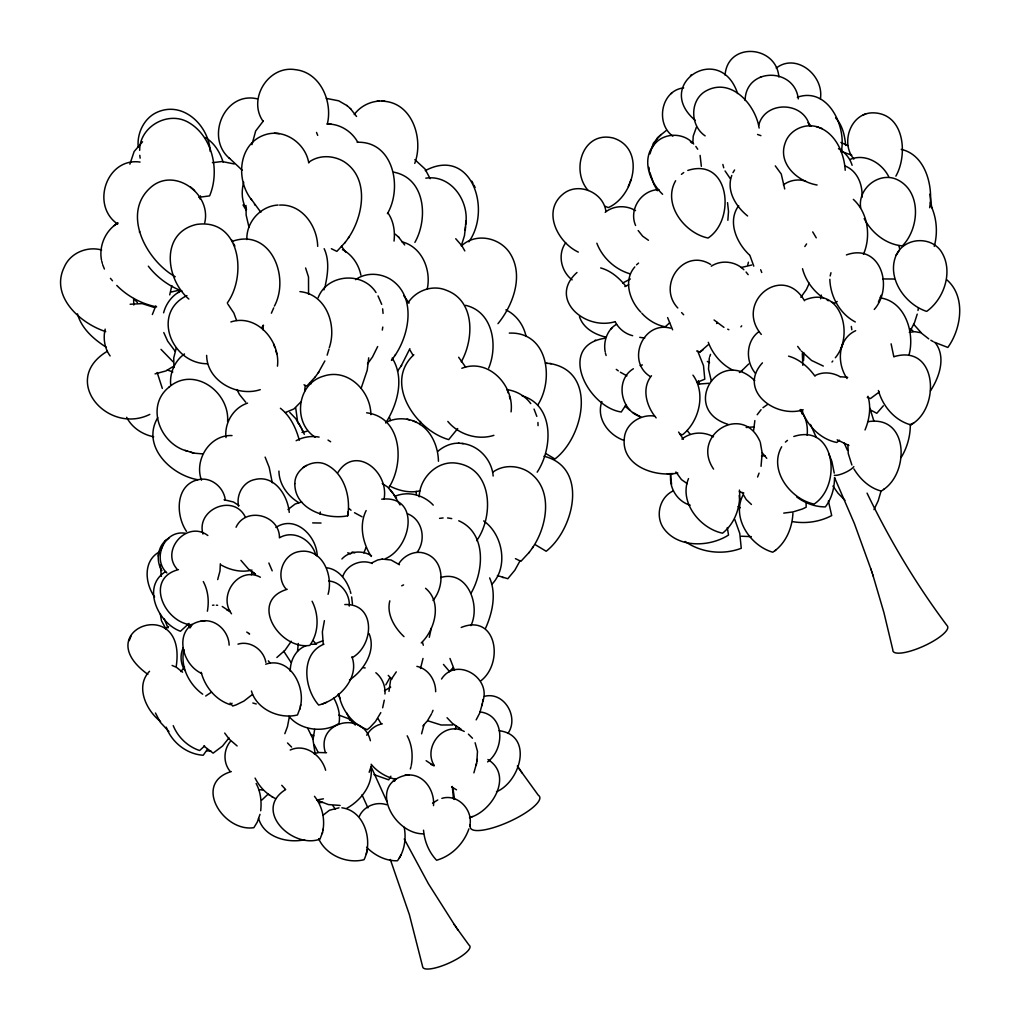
<?xml version="1.0" encoding="UTF-8"?>
<svg xmlns="http://www.w3.org/2000/svg" width="1020" height="1020" viewBox="0 0 1020 1020"><rect width="100%" height="100%" fill="white"/><g stroke="black" fill="none" stroke-linecap="round" stroke-linejoin="round"><path stroke-width="1.5" d="M168.887 538.331C157.718 544.285 155.257 560.464 161.925 570.639M294.844 483.837C294.614 509.197 326.476 520.06 347.654 515.801C351.046 496.714 344.11 472.553 325.291 464.151C311.699 458.401 294.525 469.774 294.882 483.518M349.261 606.084C350.115 594.188 340.986 581.986 328.797 580.992M220.345 563.767L219.976 571.06L217.694 579.577M453.479 798.928L452.319 786.446M670.242 473.764L671.593 484.245M315.193 754.175L312.821 738.607L307.798 728.433M384.068 499.073C389.296 471.533 355.266 444.325 337.76 472.744M438.447 461.257C438.179 444.847 429.56 426.436 413.062 421.005M910.312 424.243C910.452 435.91 907.239 447.563 901.119 457.508M416.211 494.547L416.3 491.372M834.526 477.526C834.513 487.892 831.721 498.55 825.371 506.889C815.056 506.953 804.895 503.089 796.684 496.931M139.676 150.361C139.421 127.105 166.974 111.001 187.348 121.775C212.44 135.15 220.243 170.697 209.61 195.891L198.734 197.332M245.998 205.517L246.139 215.054L249.02 227.396M290.266 671.16C290.101 660.641 295.698 649.51 305.987 645.749M204.739 222.717C211.548 194.08 174.828 166.885 151.202 186.979C120.755 213.052 146.319 260.521 175.236 276.739M461.295 245.845L464.457 235.658L465.49 226.797M465.617 224.999C469.748 201.577 451.299 174.254 425.799 178.168M802.855 365.326L802.306 353.532M465.286 230.367L465.834 221.149M841.602 149.672C845.835 124.657 827.194 86.687 797.321 97.257M930.329 203.095C932.216 182.44 924.094 154.466 901.259 149.392M792.922 513.277C792.272 527.353 786.458 541.85 775.072 550.609M807.177 435.298C807.955 426.424 806.361 416.504 799.693 410.065M626.05 404.8L621.256 411.991C587.303 406.967 556.55 345.283 605.115 338.232M745.11 100.495C745.569 67.154 794.695 67.129 798.29 98.889M853.855 159.094C840.085 142.672 850.782 112.493 873.209 112.837C904.498 113.45 908.042 154.619 895.879 176.128M308.563 294.244L308.512 276.994L305.605 267.992M368.704 357.829L367.213 370.273L361.22 388.072M394.039 241.064C395.161 231.272 393.605 220.945 387.829 212.759M476.837 761.608L477.487 751.396L475.116 742.751M482.689 701.76C491.831 677.471 456.093 656.306 441.532 679.027M246.865 239.572C246.19 222.143 260.584 205.989 278.065 205.045M260.699 810.772C261.706 801.541 260.686 791.762 256.147 783.526M419.22 496.804C419.488 478.163 437.032 460.453 456.093 463.118C492.711 467.912 494.152 516.069 476.671 540.689M802.102 413.954L802.345 411.481M322.906 830.56C325.125 818.716 322.078 805.698 314.466 796.301M318.635 838.708C326.068 855.117 346.762 864.182 364.051 859.707C373.218 841.105 364.675 810.696 341.866 807.802M300.416 706.375C305.503 686.026 289.603 656.23 265.672 664.198M727.859 220.294L728.509 211.484L727.54 202.648M158.737 552.674L158.278 556.155M847.875 444.707L848.257 453.556L851.878 465.018M251.965 144.611L255.663 131.006L263.287 121.036M427.24 289.068C431.383 270.007 422.089 246.942 401.969 241.816M200.035 199.002L200.455 195.865M289.374 716.678L287.487 726.546L284.835 733.686M803.964 352.958L803.543 360.544M670.879 474.325C668.648 487.458 677.293 501.559 690.183 505.18M469.748 825.881C473.548 810.212 457.75 793.42 441.851 798.379M929.666 207.697L930.38 202.75M841.27 152.056L841.653 149.315M347.654 515.801L348.279 511.53M320.012 514.156L320.331 512.027M176.218 666.442C187.246 592.926 86.611 630.105 147.836 674.36M298.312 643.492L297.521 651.244M382.309 330.059L382.793 327.05M476.161 719.865L479.744 713.005L482.383 703.519M473.892 772.854L476.531 763.368M384.285 700.192L382.653 707.791M423.007 658.461L420.508 668.482M482.039 705.61L483.046 699.554M476.187 765.459L477.207 759.403M649.969 153.867L653.348 143.233L661.037 134.487M725.054 75.085C727.732 41.285 776.602 45.339 778.859 76.997M327.458 123.458C332.609 101.146 320.203 72.293 295.303 69.653C268.247 65.165 247.35 99.259 263.16 121.418M129.884 164.182L134.13 151.534L142.545 141.78M431.307 628.116L429.305 637.283M761.035 466.331L762.182 453.122L760.295 442.31M190.74 627.045L191.25 624.329M394.625 781.282L395.135 778.553M917.987 310.475L918.433 308.04M243.716 182.236C241.306 191.033 241.574 201.042 246.343 208.998M304.699 391.094L305.197 385.636M419.947 424.588L420.533 421.451M171.857 285.6L169.702 294.856M207.379 611.197C209.227 601.29 208.118 590.516 203.311 581.566M328.058 594.316C333.565 575.56 322.371 547.587 299.344 551.552C282.782 553.975 275.119 576.325 285.893 588.833M411.264 765.433C413.113 755.514 412.003 744.753 407.184 735.803M423.861 725.296L421.579 733.801M709.295 357.88L708.505 369.112L711.399 381.289M855.665 330.684C837.382 339.073 836.757 363.566 847.046 378.535M820.603 298.784L821.38 295.099M285.421 789.671C252.756 810.275 292.23 849.226 320.012 839.141L322.511 832.435M366.308 854.097L367.276 849.52M325.291 285.396C327.93 273.449 329.486 260.138 324.169 248.689M329.281 347.68C337.097 325.099 326.247 294.181 299.918 291.618M251.443 691.024C256.798 709.41 279.531 719.508 297.483 714.956L299.995 708.25M322.269 833.531L323.251 828.967M185.512 533.307C164.437 529.431 151.648 558.781 166.859 572.947M299.765 709.346L300.747 704.782M105.187 329.141C102.956 338.156 104.55 348.406 110.122 355.942M908.96 355.1C915.042 333.387 905.505 301.576 880.413 297.904M873.987 509.605L878.194 500.82L881.114 490.824M389.818 600.844C386.338 614.104 394.612 627.823 403.984 636.62M601.838 401.587C595.948 418.2 608.315 434.877 623.806 440.334M830.165 275.974L830.981 272.735M731.774 175.465C726.062 190.727 735.904 206.614 747.596 215.972M747.711 265.072L748.45 262.204M934.269 246.381C937.826 233.147 936.895 218.586 931.145 206.104M139.434 232.241L139.676 231.323M917.222 314.122L914.583 322.397L910.12 331.245M183.944 649.625C179.877 666.264 189.095 684.535 202.699 694.187M754.864 420.584L753.614 430.465M605.204 206.308L608.303 207.595C634.236 196.21 645.775 148.665 613.53 138.108C583.058 130.331 570.295 169.958 588.119 190.472M874.255 309.442C894.183 286.939 880.234 242.683 846.409 254.923M259.998 814.355L257.206 822.247L253.852 827.679C223.316 832.384 192.346 783.079 231.285 771.579M371.522 765.357L369.138 772.268M410.333 768.965L411.034 766.632M324.411 620.644L322.358 631.877L323.238 644.283M323.939 289.858L324.844 286.875M327.152 355.151L328.95 349.197M488.669 368.131C498.142 345.563 492.979 311.661 465.566 305.311M152.35 314.517L155.792 305.911M163.595 312.808C165.916 303.858 171.883 295.724 180.094 291.337L177.926 292.6M176.243 347.973L173.731 358.007L173.948 367.519M414.745 163.378C423.963 138.822 412.144 101.605 381.964 101.184M274.405 306.102C289.999 276.994 270.887 228.556 233.121 241.051M709.716 356.694L710.545 354.335M652.341 147.607L657.505 137.649L666.519 130.305M365.989 547.663L363.834 552.917M314.67 729.364L313.115 739.194M470.921 625.63C480.815 605.281 467.453 569.504 440.665 577.524M688.525 478.597C678.67 501.827 699.745 528.398 722.517 533.192C735.318 523.234 741.017 505.894 739.449 490.072M840.888 349.057L843.157 342.95M809.255 283.203L806.425 289.476L800.878 297.266M757.592 477.016L759.071 473.14M865.024 429.956C869.448 419.411 871.259 407.426 867.982 396.295M629.837 182.554L630.972 179.673M628.294 186.494L629.34 183.817M758.65 125.447C764.86 100.317 803.99 101.159 809.65 126.2M878.399 302.149L879.444 299.472M879.941 298.21L881.076 295.328M409.874 348.661L401.038 366.193M160.969 549.767L162.856 544.973M129.208 640.688L131.095 635.894M251.277 574.808L252.463 571.901M342.847 576.313C346.774 564.761 361.156 558.756 372.262 563.486M455.162 729.045L456.348 726.138M432.072 712.61L433.015 710.303M468.894 828.89C463.756 843.616 451.732 855.933 436.598 860.242C428.884 852.184 424.473 841.27 423.529 830.216M183.307 647.687C179.737 654.865 180.553 663.829 184.862 670.497M366.588 847.25C374.659 855.372 385.764 861.148 397.43 860.778C404.519 851.356 406.381 838.695 404.213 827.284M414.898 242.377C428.272 218.764 425.531 178.27 393.784 172.176M485.622 628.154C492.469 612.727 496.574 594.022 489.651 577.919M271.371 313.204L273.717 307.887M387.421 213.652C402.734 187.565 393.363 140.951 357.178 142.264M377.668 346.545L372.529 356.936L367.481 363.987M507.96 733.367C519.32 717.238 504.173 691.228 484.436 696.328M896.172 255.217C886.354 277.72 904.906 304.394 926.657 311.393C944.75 298.503 953.929 269.79 940.631 250.639C929.488 235.531 903.911 237.991 896.172 255.217L899.525 250.091M696.456 127.079L693.205 136.157L692.873 142.8M742.738 495.656C731.544 518.071 750.452 545.904 772.778 552.215L775.735 550.15M380.804 712.61L375.526 721.459L369.916 727.528L367.162 729.67L361.947 727.324M537.629 405.246C554.51 379.006 547.727 331.564 509.286 333.106M863.456 254.311C871.246 236.436 868.02 212.721 853.345 199.384M324.87 360.94L318.316 372.683M388.811 487.687C404.723 463.029 401.956 417.231 366.626 412.794M461.282 361.794C473.981 339.188 475.256 301.027 446.531 290.343C432.811 284.376 415.956 290.407 408.076 302.838M471.163 593.015C483.99 570.588 486.565 533.001 458.745 520.774M520.187 560.554L514.845 570.206L507.794 578.722L497.428 575.573M318.112 297.802C327.063 273.883 362.712 271.154 376.023 292.536M389.551 678.198L385.802 684.892M417.269 552.1C426.385 539.618 422.586 519.575 407.541 513.774M366.154 510.561C358.772 525.083 362.776 543.29 371.293 556.474M431.6 713.758L427.278 721.038L422.892 725.896M399.151 858.33L401.14 854.696M359.346 816.293C363.859 806.208 376.227 801.21 386.593 804.729M227.256 303.016C247.324 275.26 240.146 217.859 196.363 224.476C160.127 233.019 165.533 279.136 188.853 299.051M468.894 241.829C492.201 208.717 470.794 146.37 425.289 170.633M291.299 641.261L285.026 650.25L276.866 657.492M675.635 180.731C662.248 203.962 684.446 233.223 708.084 238.03C736.096 219.555 729.593 157.004 687.786 170.442M781.664 446.773C768.277 470.003 790.474 499.277 814.113 504.071C842.125 485.596 835.622 423.045 793.815 436.483M390.877 776.194L388.709 779.841L374.034 774.639M348.406 237.953C363.426 216.049 369.865 178.105 343.906 161.606C333.374 155.269 319.285 154.708 309.073 162.04M394.918 355.572C409.938 333.667 416.364 295.724 390.405 279.225C379.873 272.888 365.785 272.327 355.572 279.659M537.158 472.183C552.738 448.749 554.625 405.322 522.036 395.773M532.466 547.88C547.485 525.989 553.911 488.032 527.952 471.533C517.433 465.196 503.332 464.635 493.119 471.967M433.028 600.423C445.103 585.926 444.605 558.463 423.555 552.98C413.98 550.443 403.601 555.823 398.59 564.06M157.756 417.652C141.053 445.842 170.684 475.052 197.816 479.731M207.391 749.305L203.235 755.246C186.902 754.252 171.819 742.445 166.234 727.183M732.959 172.622L734.591 169.996M835.329 357.752C854.696 334.815 840.735 285.32 805.303 299.816M228.977 737.919L222.526 746.066L213.116 753.143L203.758 745.977M385.675 422.994C397.532 404.456 404.825 377.986 392.203 358.071M236.053 527.238C245.731 506.353 279.289 514.819 279.454 537.323M457.7 428.604L448.711 439.607C415.905 430.44 383.329 382.882 413.827 354.743M366.715 735.203C369.992 729.389 375.692 724.99 382.334 723.856M565.705 242.785C557.29 254.248 561.064 271.524 572.144 279.862M738.684 205.67C727.12 221.455 736.555 242.862 749.317 254.834M804.831 246.521L806.59 243.933M757.197 414.732L761.073 409.683M930.406 390.953C939.318 377.209 946.356 357.076 935.2 342.605M716.614 323.544L717.353 322.447M180.871 671.568L184.518 667.08M230.52 741.234C223.507 749.483 222.998 762.679 229.959 771.12M331.372 248.714L336.868 251.379L345.359 242.199M304.024 384.782L306.765 386.121L315.256 376.928M391.858 359.818L391.45 360.392L395.505 354.756M397.978 370.438L397.57 371.012L401.625 365.377M515.431 558.641L520.914 561.319L529.405 552.139M344.951 242.76L348.993 237.137M314.849 377.502L318.903 371.867M528.997 552.7L533.052 547.064M261.885 800.024L268.234 793.993M385.407 558.718C412.131 546.962 420.38 494.981 381.709 499.175M634.822 266.909C623.042 280.296 629.569 300.594 640.789 312.107M651.487 375.742C641.172 388.327 646.553 406.559 656.14 417.881M740.903 326.859L741.706 325.852M831.988 362.049L832.792 361.029M300.594 402.199L293.926 408.943L285.447 412.501M341.917 558.986C349.222 550.838 362.597 549.971 371.56 555.849M883.346 405.794L876.792 413.304L870.277 409.836M261.706 327.586L263.53 325.329M202.572 620.887C173.323 624.916 179.584 663.357 201.628 673.468M406.457 775.111C366.983 783.424 393.325 834.309 423.504 833.824M354.246 114.571C361.093 105.034 373.192 99.947 384.82 101.184M497.977 323.659C513.519 304.661 524.458 274.125 509.133 252.004C498.78 237.545 476.646 232.981 462.621 244.876M616.577 324.271C607.18 329.6 603.19 341.598 605.192 351.862M748.667 363.987L741.668 370.885M487.598 761.914C505.04 748.871 504.875 714.816 479.935 711.909M708.071 344.862L699.988 351.964L696.647 350.982M189.006 623.424L180.463 631.252C158.202 623.322 141.028 586.538 165.623 571.633M610.84 329.026L612.178 327.611M453.224 667.679L449.17 671.785M480.943 680.748C504.288 662.579 496.268 613.147 461.206 627.466M149.519 671.287C134.869 686.281 146.243 710.698 160.599 721.51M322.919 815.324L329.46 810.237L338.997 807.827M287.959 509.541L295.124 504.033L301.678 501.942M669.63 322.843L665.218 326.782C656.179 325.074 647.955 319.974 641.784 313.216M396.295 671.874L390.558 680.365L388.99 691.369M204.599 745.977L199.639 750.516C187.756 746.678 177.939 737.179 173.234 725.653M421.234 642.944C435.208 629.671 442.348 602.093 425.569 588.31M169.269 386.962C144.827 405.96 160.306 444.72 187.705 451.21M762.437 362.852C737.587 389.857 774.817 418.799 803.237 409.836M252.514 694.39L243.946 701.059L236.27 704.833L232.713 706.006L230.125 703.073M879.202 392.05L870.43 398.565L867.255 397.379M114.151 225.598L117.989 222.934C105.557 230.367 98.787 245.756 101.464 259.947M437.784 451.375C443.611 446.339 451.299 442.846 459.127 443.215M737.613 93.521C720.222 40.889 652.583 84.494 695.321 120.449M683.668 87.898C661.075 90.321 655.108 123.471 672.881 136.183M878.399 390.481C882.657 406.164 894.782 420.508 910.771 424.856C941.014 408.293 937.189 343.638 894.004 356.681M883.6 489.485C909.457 472.12 908.514 415.357 868.441 421.63M576.976 272.493C547.842 298.528 584.587 331.028 615.302 321.631M352.27 657.632C374.416 645.022 375.832 603.113 344.798 604.554M691.381 74.817L690.489 75.569M671.759 92.998L670.867 93.751M758.842 331.691C745.76 341.343 745.403 361.373 755.45 373.384M636.518 264.817L638.558 263.096M785.413 442.106L787.453 440.385M189.184 627.147L190.816 625.808M191.237 625.451L192.385 624.508M232.063 703.252L230.329 704.68C215.692 700.064 205.02 686.894 201.195 672.307M393.07 781.384L394.689 780.045M395.122 779.688L396.27 778.744M776.22 68.098C796.237 52.441 824.351 75.62 820.373 98.966M839.511 440.232L836.757 442.476C820.36 439.199 807.241 425.608 801.796 410.167M166.872 539.516L164.488 541.454M303.157 467.44L306.382 465.451M172.801 366.728L166.018 370.91L155.065 373.881M184.492 353.953C174.777 360.748 169.626 372.95 170.672 384.655M681.424 174.331L683.706 172.571M211.51 692.121L205.696 696.022M384.464 690.693L390.698 687.123M491.959 584.205C508.763 566.839 502.796 534.276 483.697 520.927M762.947 407.719L767.486 404.506M432.531 803.186L437.758 799.96M783.385 184.888C789.62 180.183 798.15 178.793 805.596 181.076M699.988 351.964L702.946 349.898M837.178 301.486L834.87 303.08L831.542 302.111M739.372 372.478L742.331 370.426M910.771 424.856L913.729 422.79M884.263 489.026L881.305 491.079C869.486 488.083 860.115 479.107 853.918 468.919M605.23 212.326C613.67 205.3 626.267 205.045 635.524 210.617M349.49 679.957C363.821 670.561 376.431 650.811 369.036 633.598M168.988 387.166C193.8 365.721 229.678 391.808 227.613 421.438M633.382 368.768C614.678 379.848 620.491 411.022 640.853 416.848M681.895 439.097C690.744 431.919 703.634 431.243 713.49 436.815M275.885 527.455C295.481 514.386 317.016 536.392 317.233 556.333M159.248 551.986C142.774 561.013 145.018 583.606 154.606 596.981M371.994 562.81L377.655 560.005L382.322 559.075M630.36 278.97L622.761 283.024M673.251 490.875C659.761 497.122 655.146 515.533 663.255 527.774C677.267 548.212 709.206 547.396 728.522 535.054L727.311 527.557M496.498 791.762C520.493 781.588 533.83 735.28 499.162 730.702M165.877 628.154L168.606 626.599M346.736 808.324C360.685 800.649 373.154 784.941 371.063 768.302M279.416 537.833C293.734 529.214 311.89 540.001 315.805 555.173M711.284 266.195C721.255 259.577 735.509 261.273 743.86 269.726M624.89 286.594L628.702 284.771M107.317 351.262C59.3 380.09 107.878 435.272 149.812 414.388M323.965 644.168C299.931 653.884 304.075 688.666 318.686 705.062C338.614 700.102 359.907 678.313 351.925 656.727M469.481 817.67C492.418 811.435 513.481 775.353 487.942 759.543M186.928 295.596C150.909 312.962 171.717 363.936 207.417 363.745M741.145 267.533L751.715 265.022M815.312 375.462C823.076 371.484 832.639 372.428 840.072 376.699M401.701 585.786L403.576 584.906M386.465 422.242C395.569 417.55 406.674 417.856 415.969 421.91M296.157 440.704C303.131 436.917 311.317 435.693 319.107 437.095M394.702 496.434C407.719 490.645 423.708 494.815 433.245 505.117M322.677 640.853L315.677 643.543L313.089 640.611M170.888 292.102L180.502 289.858M865.801 113.87L863.086 114.992M760.41 77.035L761.073 76.755M594.979 340.399L595.642 340.119M247.567 403.13C233.44 407.668 224.272 423.007 225.981 437.567M322.307 704.004L326.464 702.372M471.826 816.74L472.464 816.484M697.004 382.449L704.794 379.159L703.494 365.644L697.782 351.301M850.17 159.388C865.228 153.166 881.828 162.932 888.7 176.626M290.215 750.031C305.452 743.083 321.631 755.514 325.648 770.266M323.429 798.838L316.672 800.011M640.152 365.581L642.409 364.943M301.996 432.454L306.905 431.256M314.096 753.653L318.737 752.518L326.54 752.734M178.449 569.619C144.814 578.327 163.519 621.409 190.549 624.814M287.219 589.292C248.281 600.805 279.263 650.097 309.787 645.392C319.018 632.795 319.107 614.843 312.082 601.239M230.864 321.938C256.976 313.497 280.602 341.215 277.453 366.167M260.278 389.64C237.367 397.315 206.92 381.034 206.639 355.381M461.831 368.296C488.516 357.752 514.526 385.713 511.058 411.876M493.897 435.336C477.692 440.551 458.503 434.507 447.831 421.426M420.112 490.773C409.798 493.425 398.845 490.709 389.576 485.953M698.789 384.043L708.913 383.303M252.004 570.078C241.51 572.781 230.329 570.18 221.034 564.952M909.279 332.316L914.838 331.691L920.69 332.686M212.415 162.664L222.105 161.517L234.23 163.965M304.572 839.728C287.308 843.553 263.708 837.101 258.557 818.244M237.966 644.143C250.423 640.356 263.721 649.855 265.863 662.337M439.556 518.377L443.101 517.931M312.668 522.89L321.032 523.03M311.419 644.321L316.519 644.143M130.139 304.24L142.226 303.616L154.479 307.53M658.946 189.592C641.414 189.86 628.537 209.317 635.587 225.471M761.494 456.106L764.974 455.647M319.63 802.727L322.651 802.332M753.971 426.921L746.194 427.482M654.534 416.071C640.917 413.954 625.834 423.478 624.38 437.707C620.746 465.834 654.993 477.653 677.79 473M452.88 724.978L441.099 724.99L428.272 720.949M894.412 279.021L882.759 278.945M783.742 513.111L792.974 511.925L802.345 509.031L806.157 507.208L806.119 502.656M203.133 620.836C216.839 619.42 228.748 631.813 229.156 645.15M407.018 775.072C423.568 773.364 434.877 790.423 433.513 805.634M212.542 605.242L213.97 605.128M201.106 620.989L205.224 620.683M404.978 775.225L409.109 774.919M382.245 559.075L391.094 560.005L399.432 564.748M667.246 473.79L673.034 473.586M232.012 435.565C209.75 434.456 193.927 460.135 201.488 480.203M340.106 805.443L328.427 804.576L317.054 800.215M140.071 162.065C106.539 157.258 90.385 205.543 117.644 224.03M840.25 376.724L847.684 377.336M326.859 124.083C339.596 123.56 351.811 131.274 357.841 142.354M308.754 162.958C305.809 144.394 286.378 129.655 267.724 134.015C238.654 141.053 234.778 178.908 251.647 199.894M545.509 363.247L547.141 363.298M377.107 101.197L379.198 101.197M328.223 124.083L331.067 124.07M751.357 536.647L741.361 536.227M279.646 205.084C301.907 203.834 317.207 225.879 317.692 246.355M202.457 453.875L193.953 453.161L185.028 450.368M206.677 750.86L210.872 750.988M326.336 98.392L338.691 100.814L347.17 105.723M216.367 605.192L217.63 605.281M279.314 133.645L274.38 133.237M549.997 363.553C597.822 371.497 583.733 437.108 554.944 458.987L545.674 453.479M461.983 443.47C478.431 445.013 491.908 459.739 493.157 476.021M263.045 790.028L258.952 789.671M546.439 363.247L551.386 363.656M458.426 443.164L463.373 443.572M256.976 98.787C224.413 91.239 204.969 137.789 229.576 158.457M224.094 499.736L233.465 502.006L238.897 505.512M644.716 338.028L639.744 337.339M447.563 517.943L451.732 518.593M792.782 521.679C805.953 523.846 819.85 521.832 831.695 515.572L828.393 501.024M363.145 667.654L365.173 667.934M670.586 328.185C642.753 320.675 626.14 361.309 650.059 376.418M227.128 610.266L229.717 610.699M431.014 764.503L433.602 764.936M506.749 389.614C516.197 390.826 525.172 395.824 530.757 403.601M842.303 151.802L851.751 155.18M818.754 127.398C805.813 122.311 789.48 129.629 785.171 142.978C777.482 163.94 797.946 181.802 817.084 185.002M326.719 567.77C338.296 569.198 346.162 579.436 349.796 589.764M338.857 715.071L349.261 718.985L355.304 725.016M101.592 249.989C87.172 245.986 70.342 252.896 64.337 266.959C49.814 296.093 80.083 323.404 105.736 331.615M156.621 306.905C141.614 303.909 127.5 296.361 116.764 285.434M680.251 434.239L682.558 434.762C699.363 421.26 706.159 393.146 692.962 375.143M743.822 493.017L739.283 491.729M543.991 456.246C589.114 467.313 573.928 529.648 546.172 551.246L535.615 544.897M502.528 577.396L503.306 577.588M416.887 666.366C428.362 668.788 435.769 680.378 435.655 691.713M167.305 369.967L172.826 371.969M153.714 436.789C142.417 434.558 131.988 427.673 126.658 417.308M252.845 702.997L256.249 703.978M632.668 335.695C625.349 333.91 618.987 328.886 615.455 322.243M605.803 337.11C594.622 334.445 583.3 328.211 579.449 316.684M600.653 267.941C610.801 270.657 619.178 277.95 625.655 285.983M788.575 356.146C799.463 359.155 808.477 367.149 814.98 376.163M394.434 779.05C385.42 776.615 377.017 771.553 371.127 764.235M352.13 551.986L354.845 552.802M406.98 419.118L409.517 419.908M190.472 452.064L193.953 453.161M728.012 424.333C679.651 409.402 718.781 345.244 754.724 380.639M823.306 366.065L811.512 360.43L801.337 351.058M848.946 445.459L837.165 439.824M629.761 273.742C614.945 269.331 602.348 257.652 596.853 243.219M819.634 127.717C836.043 134.257 844.241 153.599 845.21 170.263M816.433 126.582L822.094 128.584M757.554 134.461L760.894 135.647M347.756 552.764L350.676 553.847M840.901 142.43L847.722 145.554M172.099 665.448L176.473 667.322L182.58 672.193M222.258 606.479L229.984 611.605M426.143 760.703L433.87 765.841M260.368 577.218C238.858 565.615 217.604 595.157 231.514 613.785M464.253 731.455C444.057 720.388 422.535 746.895 434.252 765.612M182.159 291.159C168.899 286.097 156.991 277.453 148.333 266.182M311.138 734.604L313.765 735.777M845.032 165.967C857.399 170.812 862.92 184.849 861.951 197.395M727.693 329.179L728.866 329.715M934.039 342.108L947.835 347.438C961.516 328.478 966.131 296.31 946.649 279.659M362.023 516.77L354.514 512.716M738.097 506.621L740.303 507.718M626.905 375.857L620.364 372.236M710.71 264.486C683.387 247.426 656.701 285.689 677.79 307.976M447.066 717.736L452.344 723.307L461.359 729.428M451.579 786.93L456.526 789.799M255.089 778.081C259.45 786.956 266.692 794.376 275.642 798.647M827.182 300.122L828.355 300.747M732.844 370.145C721.471 364.548 712.712 354.144 708.288 342.337M225.305 500.323C224.209 487.853 211.497 476.799 198.862 479.54C175.287 484.27 175.3 515.036 186.52 531.382M207.851 535.525C187.246 519.83 160.166 550.073 177.11 569.16M707.344 361.45L709.537 362.635M640.381 416.81L632.846 412.437M342.465 249.607C352.155 254.63 358.772 264.562 360.889 275.145M855.308 321.963C839.804 313.816 830.344 296.565 829.846 279.301M505.907 309.889C516.452 314.899 523.655 325.125 526.078 336.396M578.327 252.106C557.787 242.518 541.862 211.484 562.798 194.284C577.562 181.585 602.909 191.849 605.829 210.808M930.839 340.221L932.968 341.483M723.958 327.382L714.064 319.987M648.452 240.286L642.625 236.143L638.163 230.533M687.25 483.697L681.411 479.553L675.903 471.967M382.258 483.493L387.702 487.088L393.031 493.463M106.271 347.233C93.789 339.341 81.485 328.567 77.469 313.854M328.019 440.066L330.646 441.762M838.491 148.652C844.917 152.197 850.043 158.227 852.108 165.304M251.468 571.481L255.459 574.12L248.459 569.071L240.937 560.375M246.738 632.068L249.607 633.968L248.842 633.458M455.353 725.717L456.463 726.457M458.567 727.846L459.331 728.356M360.175 726.278L360.94 726.788C349.057 719.84 340.909 707.128 338.78 693.625M452.714 787.695L453.492 788.205M268.617 794.414L269.739 795.154M271.843 796.543L272.608 797.053M205.198 137.47C214.315 142.8 219.963 152.209 223.099 162.04M685.134 541.48C701.186 552.802 722.938 555.224 741.259 548.288L739.78 533.447L734.77 519.409M414.859 159.668L424.97 168.938L430.159 178.704M237.124 745.951L229.334 739.232L224.693 733.061M823.625 298.12C813.437 291.235 805.596 280.666 802.51 268.719M928.761 338.882L921.927 333.553L913.678 324.296M616.284 369.393L618.298 370.846M298.847 502.707C287.704 496.051 279.136 484.398 278.919 471.087M315.218 437.236C292.574 422.777 296.731 383.8 323.315 376.227C347.731 367.786 370.706 390.839 370.885 414.668M629.824 410.244L625.069 406.215M242.224 170.238L229.054 157.883M280.398 408.268C290.368 415.994 296.131 428.298 299.306 440.257M690.4 141.729L692.363 143.31M705.151 135.877C689.584 125.485 689.635 98.902 707 90.398C731.914 77.698 755.603 105.098 759.135 128.074M751.421 504.454L746.232 499.545L742.114 492.545M348.84 508.419L351.033 510.242M168.887 731.493L160.318 722.262L155.473 713.018M350.408 108.566L356.554 116.459M398.514 237.035L404.672 244.94M194.565 190.498L190.651 187.081M443.47 664.428L449.068 671.007M468.409 734.145L472.477 738.25M375.857 672.728C382.117 677.752 385.611 685.988 384.973 693.982M287.525 742.993L291.592 747.099M346.851 105.455L350.765 108.872M395.288 234.192L398.884 237.354M173.069 361.794L161.007 349.363M289.744 412.399L295.698 418.57L300.632 426.793M910.363 328.618L913.142 331.168M137.419 302.558L133.709 298.503M844.942 500.284L837.981 493.17L832.945 486.068M245.743 402.25L239.47 394.51L236.895 389.525M391.756 679.116L388.237 675.393M807.942 122.782L811.333 126.11M455.736 238.718L461.843 245.731L464.827 250.92M775.289 165.89L781.243 174.012L784.712 188.968M285.625 789.505L281.762 785.311M458.643 357.242L465.604 367.085M662.605 194.272C649.459 181.879 640.84 158.419 655.044 143.629C664.747 132.243 684.139 132.625 693.664 144.011M681.59 312.579L683.655 314.759M260.865 212.313L251.047 198.938M766.759 458.337L762.233 452.829M341.419 246.215L345.627 252.004M835.584 117.886C842.558 125.218 844.802 135.673 845.669 145.452M288.966 716.333C300.53 730.537 323.735 733.227 338.946 723.473C340.667 714.74 338.028 705.751 333.833 698.101M110.441 278.345L112.493 280.768M403.716 295.57L409.071 303.055M730.422 178.857L725.067 170.952M175.236 351.339L167.701 341.228L163.786 332.571M283.777 651.295L291.006 662.362M268.362 660.858L270.147 663.115M746.079 272.034L748.157 274.66M687.174 430.504L689.953 434.023M797.678 346.405L800.343 349.949M800.853 409.492L802.6 411.838M393.733 494.432L400.018 504.951M332.992 805.876L335.312 809.026M390.214 489.625L396.487 498.155M318.036 752.122L314.134 744.613M166.069 629.238L161.466 620.721L160.28 613.938M678.606 432.072L683.387 439.276M243.028 204.994L246.355 210.413M380.995 723.397L378.012 718.654M227.855 304.075L233.86 313.051L236.576 320.497M816.255 237.826L812.71 231.91M520.901 771.197L538.318 795.256A37.957 10.213 -24.4 0 1 510.956 820.858A37.957 10.213 -24.4 0 1 470.258 827.207L469.748 824.797M457.113 928.672L468.958 945.03A25.819 6.936 -24.4 0 1 450.356 962.446A25.819 6.936 -24.4 0 1 422.675 966.769L409.339 914.506L390.316 859.465M518.759 768.124L522.202 773.071M455.659 926.581L457.993 929.947M517.331 766.058L520.034 769.947M454.206 924.49L456.526 927.83M455.047 925.701L428.336 883.626L404.251 838.963M695.844 146.472L697.718 149.226M254.477 204.255L255.013 205.109M310.45 382.831L311.049 383.775M245.183 516.77C233.414 493.336 195.815 509.311 202.967 534.046M657.441 190.727L653.833 184.123L649.817 172.291M272.187 570.843L268.859 563.014M761.303 334.433C734.094 302.392 782.646 262.637 804.512 300.76M245.08 206.907L246.572 209.355M168.032 627.938L164.271 619M410.04 350.153L413.151 355.457M301.499 428.451L304.317 434.316M864.182 218.624C871.679 232.891 885.972 244.456 902.368 245.897C919.25 228.735 921.838 192.398 898.11 180.081C880.005 170.595 857.437 188.075 860.689 207.876M298.809 423.364L303.246 431.74M471.852 181.19L472.987 183.358M473.943 185.206L475.129 187.463M378.025 295.927L381.709 304.355M231.604 239.84L232.751 242.008M233.708 243.856L234.88 246.113M672.601 329.804L667.615 317.59M454.486 670.165L449.96 658.448M188.203 624.533L189.988 628.027M713.566 469.085C690.4 435.068 742.751 402.619 759.9 441.265M753.793 266.144L749.827 255.242M157.169 372.491L162.32 388.416M867.064 493.132C889.516 539.707 916.1 584.345 947.146 625.719A29.988 8.071 -24.4 0 1 922.832 646.489A29.988 8.071 -24.4 0 1 892.831 649.842L883.906 612.535L872.814 574.859M828.903 454.066L831.886 461.486L834.245 473.101M834.628 477.704L854.377 523.528L871.284 570.154M844.241 443.164L847.505 450.368M810.428 424.447L816.319 437.414M338.168 694.148L340.144 698.509M346.736 713.018L350.026 720.273M371.089 766.696L386.886 801.516M362.011 794.822L367.939 807.878M265.123 457.113L269.203 467.377L272.276 482.791M534.034 409.058L536.813 416.377M869.843 408.14L873.923 421.158M316.531 132.434L317.704 135.38M102.625 264.588L104.41 269.025M891.11 343.829L893.813 356.694M760.678 269.739L761.749 272.506M370.4 740.724C363.056 709.92 315.754 721.663 325.342 752.428M870.927 569.058L872.253 573.074M871.883 571.952L873.196 576.007M507.233 389.665L508.381 393.248M509.35 396.232L510.382 399.445M273.615 343.969L274.775 347.552M275.731 350.523L276.764 353.736M605.395 353.098L606.122 355.495M698.407 380.664L699.478 384.247M389.627 417.55L390.469 420.584M422.497 642.358L423.3 645.265M350.217 590.95L350.867 593.385M722.861 164.475L723.728 167.79M101.758 261.107L102.344 263.428M454.576 799.463L452.982 788.511M700.102 155.397L701.352 166.311M929.909 194.144L931.732 207.697M295.698 407.872L297.776 422.943M898.951 245.527L899.525 248.446M210.209 151.419C208.922 125.881 183.434 100.636 157.361 112.149C144.254 117.797 136.871 133.059 138.21 146.931M161.377 576.364L160.267 564.991M351.658 596.929L352.448 603.853M289.234 512.397C287.704 495.35 274.546 474.644 254.923 479.527C243.142 481.733 236.002 494.866 238.603 506.188M851.33 326.425L851.815 329.766M739.232 495.465L739.806 499.991M648.937 167.356L649.243 169.843M139.791 155.308L140.135 158.151M382.64 308.856L383.061 313.395M263.058 325.303L263.236 329.995M537.935 422.522L538.05 425.633M133.633 298.694L133.798 304.98M853.829 466.625A11.59 3.111 -24.4 0 1 844.649 472.808A11.59 3.111 -24.4 0 1 834.271 475.307"/></g></svg>
